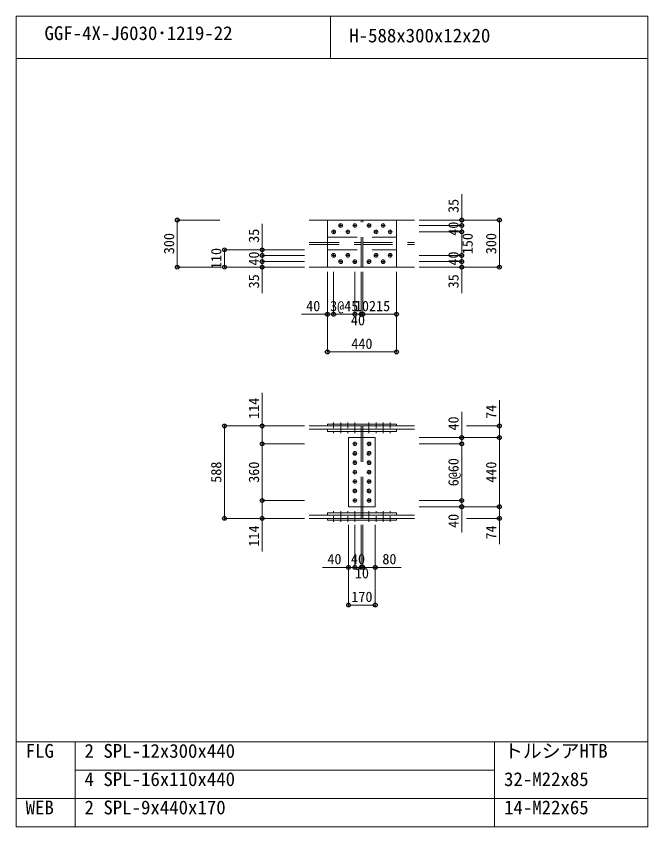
# Model space of a CAD drawing. Units: millimetres, scale not verified. Extents: x -8310 to 8310, y -4800 to 5700.
# Drawn here: x 4290 to 8310, y -4800 to 360 of the extents above; entities that cross this region are included whole.
import ezdxf
from ezdxf.enums import TextEntityAlignment as Align

# ---------------------------------------------------------------- set-up
doc = ezdxf.new("R2010")
doc.units = ezdxf.units.MM
doc.header["$LTSCALE"] = 30
doc.header["$PDMODE"] = 32
doc.header["$PDSIZE"] = 24
doc.linetypes.add('DASHED1', pattern=[1.8, 1.2, -0.6])
doc.linetypes.add('USER2', pattern=[9.525, 6.35, -3.175])
doc.layers.add('0-0', color=7, linetype='Continuous')
doc.layers.add('0-2', color=7, linetype='Continuous')
for name, color, linetype, lineweight in [('0-1', 7, 'Continuous', 18), ('0-5', 7, 'Continuous', 18), ('0-6', 7, 'USER2', 18), ('0-8', 7, 'Continuous', 18), ('0-9', 7, 'Continuous', 18), ('0-A', 7, 'Continuous', 18), ('0-B', 7, 'Continuous', 18)]:
    doc.layers.add(name, color=color, linetype=linetype, lineweight=lineweight)
doc.styles.add('ＭＳ ゴシック', font='')
doc.styles.get('ＭＳ ゴシック').set_extended_font_data('MS Gothic')

msp = doc.modelspace()

# ---------------------------------------------------------------- linework, layer by layer
at = {"layer": '0-0'}
for p in [(5315.5, -937.5), (7125.5, -937.5), (7365.5, -937.5), (7125.5, -972.5), (7125.5, -1012.5), (5615.5, -1127.5), (5855.5, -1127.5), (5855.5, -1162.5), (7125.5, -1162.5), (5315.5, -1237.5), (5615.5, -1237.5), (5855.5, -1202.5), (5855.5, -1237.5), (7125.5, -1202.5), (7125.5, -1237.5), (7365.5, -1237.5), (6270.5, -1537.5), (6310.5, -1537.5), (6445.5, -1537.5), (6485.5, -1537.5), (6495.5, -1537.5), (6710.5, -1537.5), (6270.5, -1777.5), (6710.5, -1777.5), (5615.5, -2248.5), (5855.5, -2248.5), (7365.5, -2248.5), (7125.5, -2322.5), (7365.5, -2322.5), (5855.5, -2362.5), (7125.5, -2362.5), (5855.5, -2722.5), (7125.5, -2722.5), (7125.5, -2762.5), (7365.5, -2762.5), (5615.5, -2836.5), (5855.5, -2836.5), (7365.5, -2836.5), (6405.5, -3148.5), (6445.5, -3148.5), (6485.5, -3148.5), (6495.5, -3148.5), (6575.5, -3148.5), (6405.5, -3388.5), (6575.5, -3388.5)]:
    msp.add_point(p, dxfattribs=at)
at = {"layer": '0-1'}
for p, q in [((4290, -4800), (4290, 360)), ((4290, 360), (8310, 360)), ((6290, 90), (6290, 360)), ((8310, -4800), (8310, 360)), ((4290, 90), (8310, 90)), ((4290, -4260), (8310, -4260)), ((4665, -4800), (4665, -4260)), ((7335, -4800), (7335, -4260)), ((4665, -4440), (7335, -4440)), ((4290, -4620), (8310, -4620)), ((4290, -4800), (8310, -4800))]:
    msp.add_line(p, q, dxfattribs=at)
at = {"layer": '0-5'}
for p, q in [((6155.5, -937.5), (6485.5, -937.5)), ((6270.5, -937.5), (6710.5, -937.5)), ((6270.5, -1237.5), (6270.5, -937.5)), ((6495.5, -937.5), (6825.5, -937.5)), ((6155.5, -1237.5), (6485.5, -1237.5)), ((6495.5, -1237.5), (6825.5, -1237.5)), ((6155.5, -2248.5), (6485.5, -2248.5)), ((6270.5, -2236.5), (6710.5, -2236.5)), ((6270.5, -2248.5), (6270.5, -2236.5)), ((6270.5, -2268.5), (6710.5, -2268.5)), ((6270.5, -2284.5), (6270.5, -2268.5)), ((6495.5, -2248.5), (6825.5, -2248.5)), ((6495.5, -2268.5), (6495.5, -2248.5)), ((6495.5, -2268.5), (6825.5, -2268.5)), ((6485.5, -2322.5), (6485.5, -2284.5)), ((6495.5, -2322.5), (6495.5, -2284.5)), ((6405.5, -2322.5), (6575.5, -2322.5)), ((6405.5, -2762.5), (6405.5, -2322.5)), ((6485.5, -2800.5), (6485.5, -2762.5)), ((6495.5, -2800.5), (6495.5, -2762.5)), ((6155.5, -2816.5), (6485.5, -2816.5)), ((6270.5, -2800.5), (6485.5, -2800.5)), ((6270.5, -2816.5), (6270.5, -2800.5)), ((6270.5, -2816.5), (6485.5, -2816.5)), ((6270.5, -2836.5), (6485.5, -2836.5)), ((6270.5, -2848.5), (6270.5, -2836.5)), ((6485.5, -2800.5), (6710.5, -2800.5)), ((6485.5, -2816.5), (6710.5, -2816.5)), ((6485.5, -2836.5), (6710.5, -2836.5)), ((6495.5, -2836.5), (6825.5, -2836.5)), ((6710.5, -2816.5), (6710.5, -2800.5)), ((6710.5, -2848.5), (6710.5, -2836.5)), ((6270.5, -2848.5), (6485.5, -2848.5)), ((6485.5, -2848.5), (6710.5, -2848.5))]:
    msp.add_line(p, q, dxfattribs=at)
for points in [[(6270.5, -1237.5), (6710.5, -1237.5), (6710.5, -937.5)], [(6155.5, -2268.5), (6485.5, -2268.5), (6485.5, -2248.5)], [(6270.5, -2248.5), (6710.5, -2248.5), (6710.5, -2236.5)], [(6270.5, -2284.5), (6710.5, -2284.5), (6710.5, -2268.5)], [(6405.5, -2762.5), (6575.5, -2762.5), (6575.5, -2322.5)], [(6155.5, -2836.5), (6485.5, -2836.5), (6485.5, -2816.5)], [(6495.5, -2836.5), (6495.5, -2816.5), (6825.5, -2816.5)]]:
    msp.add_lwpolyline(points, dxfattribs=at)
at = {"layer": '0-6'}
for p, q in [((6270.5, -937.5), (6710.5, -937.5)), ((6485.5, -1237.5), (6485.5, -937.5)), ((6495.5, -1237.5), (6495.5, -937.5)), ((6155.5, -1081.5), (6485.5, -1081.5)), ((6270.5, -1047.5), (6710.5, -1047.5)), ((6495.5, -1081.5), (6825.5, -1081.5)), ((6155.5, -1093.5), (6485.5, -1093.5)), ((6270.5, -1127.5), (6710.5, -1127.5)), ((6495.5, -1093.5), (6825.5, -1093.5)), ((6270.5, -1237.5), (6710.5, -1237.5)), ((6485.5, -2284.5), (6485.5, -2268.5)), ((6495.5, -2284.5), (6495.5, -2268.5)), ((6485.5, -2762.5), (6485.5, -2322.5)), ((6495.5, -2762.5), (6495.5, -2322.5)), ((6485.5, -2816.5), (6485.5, -2800.5)), ((6495.5, -2816.5), (6495.5, -2800.5))]:
    msp.add_line(p, q, dxfattribs=at)
at = {"layer": '0-8'}
for p, q in [((6344.5, -972.5), (6366.5, -972.5)), ((6355.5, -983.5), (6355.5, -961.5)), ((6434.5, -972.5), (6456.5, -972.5)), ((6445.5, -983.5), (6445.5, -961.5)), ((6524.5, -972.5), (6546.5, -972.5)), ((6535.5, -983.5), (6535.5, -961.5)), ((6614.5, -972.5), (6636.5, -972.5)), ((6625.5, -983.5), (6625.5, -961.5)), ((6299.5, -1012.5), (6321.5, -1012.5)), ((6310.5, -1023.5), (6310.5, -1001.5)), ((6389.5, -1012.5), (6411.5, -1012.5)), ((6400.5, -1023.5), (6400.5, -1001.5)), ((6569.5, -1012.5), (6591.5, -1012.5)), ((6580.5, -1023.5), (6580.5, -1001.5)), ((6659.5, -1012.5), (6681.5, -1012.5)), ((6670.5, -1023.5), (6670.5, -1001.5)), ((6299.5, -1162.5), (6321.5, -1162.5)), ((6310.5, -1173.5), (6310.5, -1151.5)), ((6389.5, -1162.5), (6411.5, -1162.5)), ((6400.5, -1173.5), (6400.5, -1151.5)), ((6569.5, -1162.5), (6591.5, -1162.5)), ((6580.5, -1173.5), (6580.5, -1151.5)), ((6659.5, -1162.5), (6681.5, -1162.5)), ((6670.5, -1173.5), (6670.5, -1151.5)), ((6344.5, -1202.5), (6366.5, -1202.5)), ((6355.5, -1213.5), (6355.5, -1191.5)), ((6434.5, -1202.5), (6456.5, -1202.5)), ((6445.5, -1213.5), (6445.5, -1191.5)), ((6524.5, -1202.5), (6546.5, -1202.5)), ((6535.5, -1213.5), (6535.5, -1191.5)), ((6614.5, -1202.5), (6636.5, -1202.5)), ((6625.5, -1213.5), (6625.5, -1191.5)), ((6434.5, -2362.5), (6456.5, -2362.5)), ((6445.5, -2373.5), (6445.5, -2351.5)), ((6524.5, -2362.5), (6546.5, -2362.5)), ((6535.5, -2373.5), (6535.5, -2351.5)), ((6434.5, -2422.5), (6456.5, -2422.5)), ((6445.5, -2433.5), (6445.5, -2411.5)), ((6524.5, -2422.5), (6546.5, -2422.5)), ((6535.5, -2433.5), (6535.5, -2411.5)), ((6445.5, -2493.5), (6445.5, -2471.5)), ((6535.5, -2493.5), (6535.5, -2471.5)), ((6434.5, -2482.5), (6456.5, -2482.5)), ((6524.5, -2482.5), (6546.5, -2482.5)), ((6434.5, -2542.5), (6456.5, -2542.5)), ((6445.5, -2553.5), (6445.5, -2531.5)), ((6524.5, -2542.5), (6546.5, -2542.5)), ((6535.5, -2553.5), (6535.5, -2531.5)), ((6434.5, -2602.5), (6456.5, -2602.5)), ((6445.5, -2613.5), (6445.5, -2591.5)), ((6524.5, -2602.5), (6546.5, -2602.5)), ((6535.5, -2613.5), (6535.5, -2591.5)), ((6434.5, -2662.5), (6456.5, -2662.5)), ((6445.5, -2673.5), (6445.5, -2651.5)), ((6524.5, -2662.5), (6546.5, -2662.5)), ((6535.5, -2673.5), (6535.5, -2651.5)), ((6434.5, -2722.5), (6456.5, -2722.5)), ((6445.5, -2733.5), (6445.5, -2711.5)), ((6524.5, -2722.5), (6546.5, -2722.5)), ((6535.5, -2733.5), (6535.5, -2711.5))]:
    msp.add_line(p, q, dxfattribs=at)
at = {"layer": '0-9', "linetype": 'DASHED1'}
for p, q in [((6310.5, -2226.5), (6310.5, -2294.5)), ((6400.5, -2226.5), (6400.5, -2294.5)), ((6580.5, -2226.5), (6580.5, -2294.5)), ((6670.5, -2226.5), (6670.5, -2294.5)), ((6310.5, -2858.5), (6310.5, -2790.5)), ((6400.5, -2858.5), (6400.5, -2790.5)), ((6580.5, -2858.5), (6580.5, -2790.5)), ((6670.5, -2858.5), (6670.5, -2790.5))]:
    msp.add_line(p, q, dxfattribs=at)
at = {"layer": '0-9'}
for p, q in [((6355.5, -2226.5), (6355.5, -2294.5)), ((6445.5, -2226.5), (6445.5, -2294.5)), ((6535.5, -2226.5), (6535.5, -2294.5)), ((6625.5, -2226.5), (6625.5, -2294.5)), ((6355.5, -2858.5), (6355.5, -2790.5)), ((6445.5, -2858.5), (6445.5, -2790.5)), ((6535.5, -2858.5), (6535.5, -2790.5)), ((6625.5, -2858.5), (6625.5, -2790.5))]:
    msp.add_line(p, q, dxfattribs=at)
at = {"layer": '0-A'}
for p, q in [((5585.5, -937.5), (5315.5, -937.5)), ((6855.5, -937.5), (7125.5, -937.5)), ((6855.5, -937.5), (7365.5, -937.5)), ((6855.5, -972.5), (7125.5, -972.5)), ((6855.5, -1012.5), (7125.5, -1012.5)), ((6125.5, -1127.5), (5615.5, -1127.5)), ((6125.5, -1127.5), (5855.5, -1127.5)), ((6125.5, -1162.5), (5855.5, -1162.5)), ((6855.5, -1162.5), (7125.5, -1162.5)), ((6125.5, -1202.5), (5855.5, -1202.5)), ((5855.5, -1402.5), (5855.5, -1202.5)), ((6125.5, -1237.5), (5855.5, -1237.5)), ((6855.5, -1202.5), (7125.5, -1202.5)), ((6855.5, -1237.5), (7125.5, -1237.5)), ((7125.5, -1402.5), (7125.5, -1202.5)), ((6270.5, -1267.5), (6270.5, -1537.5)), ((6270.5, -1267.5), (6270.5, -1777.5)), ((6310.5, -1267.5), (6310.5, -1537.5)), ((6310.5, -1267.5), (6310.5, -1537.5)), ((6445.5, -1267.5), (6445.5, -1537.5)), ((6445.5, -1267.5), (6445.5, -1537.5)), ((6485.5, -1267.5), (6485.5, -1537.5)), ((6485.5, -1267.5), (6485.5, -1537.5)), ((6495.5, -1267.5), (6495.5, -1537.5)), ((6495.5, -1267.5), (6495.5, -1537.5)), ((6710.5, -1267.5), (6710.5, -1537.5)), ((6710.5, -1267.5), (6710.5, -1777.5)), ((6105.5, -1537.5), (6310.5, -1537.5)), ((6310.5, -1537.5), (6445.5, -1537.5)), ((6445.5, -1537.5), (6485.5, -1537.5)), ((6485.5, -1537.5), (6495.5, -1537.5)), ((6495.5, -1537.5), (6710.5, -1537.5)), ((6270.5, -1777.5), (6710.5, -1777.5)), ((6125.5, -2248.5), (5615.5, -2248.5)), ((6125.5, -2248.5), (5855.5, -2248.5)), ((7157.14, -2248.5), (7365.5, -2248.5)), ((6125.5, -2362.5), (5855.5, -2362.5)), ((6855.5, -2322.5), (7125.5, -2322.5)), ((6855.5, -2322.5), (7365.5, -2322.5)), ((6855.5, -2362.5), (7125.5, -2362.5)), ((6125.5, -2722.5), (5855.5, -2722.5)), ((5855.5, -3046.5), (5855.5, -2722.5)), ((6855.5, -2722.5), (7125.5, -2722.5)), ((7125.5, -2927.5), (7125.5, -2722.5)), ((6855.5, -2762.5), (7125.5, -2762.5)), ((6855.5, -2762.5), (7365.5, -2762.5)), ((7365.5, -3001.5), (7365.5, -2762.5)), ((6125.5, -2836.5), (5855.5, -2836.5)), ((7157.14, -2836.5), (7365.5, -2836.5)), ((6405.5, -2878.5), (6405.5, -3148.5)), ((6405.5, -2878.5), (6405.5, -3388.5)), ((6445.5, -2878.5), (6445.5, -3148.5)), ((6445.5, -2878.5), (6445.5, -3148.5)), ((6485.5, -2878.5), (6485.5, -3148.5)), ((6485.5, -2878.5), (6485.5, -3148.5)), ((6495.5, -2878.5), (6495.5, -3148.5)), ((6495.5, -2878.5), (6495.5, -3148.5)), ((6575.5, -2878.5), (6575.5, -3148.5)), ((6575.5, -2878.5), (6575.5, -3388.5)), ((6240.5, -3148.5), (6445.5, -3148.5)), ((6445.5, -3148.5), (6485.5, -3148.5)), ((6485.5, -3148.5), (6495.5, -3148.5)), ((6495.5, -3148.5), (6740.5, -3148.5)), ((6405.5, -3388.5), (6575.5, -3388.5))]:
    msp.add_line(p, q, dxfattribs=at)
for points in [[(6855.5, -972.5), (7125.5, -972.5), (7125.5, -772.5)], [(5585.5, -1237.5), (5315.5, -1237.5), (5315.5, -937.5)], [(6125.5, -1162.5), (5855.5, -1162.5), (5855.5, -962.5)], [(6855.5, -1237.5), (7365.5, -1237.5), (7365.5, -937.5)], [(6855.5, -1012.5), (7125.5, -1012.5), (7125.5, -972.5)], [(6855.5, -1162.5), (7125.5, -1162.5), (7125.5, -1012.5)], [(6125.5, -1237.5), (5615.5, -1237.5), (5615.5, -1127.5)], [(6125.5, -1202.5), (5855.5, -1202.5), (5855.5, -1162.5)], [(6855.5, -1202.5), (7125.5, -1202.5), (7125.5, -1162.5)], [(6125.5, -2362.5), (5855.5, -2362.5), (5855.5, -2038.5)], [(6855.5, -2322.5), (7365.5, -2322.5), (7365.5, -2083.5)], [(6855.5, -2362.5), (7125.5, -2362.5), (7125.5, -2157.5)], [(6125.5, -2836.5), (5615.5, -2836.5), (5615.5, -2248.5)], [(6125.5, -2722.5), (5855.5, -2722.5), (5855.5, -2362.5)], [(6855.5, -2762.5), (7365.5, -2762.5), (7365.5, -2322.5)], [(6855.5, -2722.5), (7125.5, -2722.5), (7125.5, -2362.5)]]:
    msp.add_lwpolyline(points, dxfattribs=at)
at = {"layer": '0-B'}
for centre in [(6355.5, -972.5), (6445.5, -972.5), (6535.5, -972.5), (6625.5, -972.5), (6310.5, -1012.5), (6400.5, -1012.5), (6580.5, -1012.5), (6670.5, -1012.5), (6310.5, -1162.5), (6400.5, -1162.5), (6580.5, -1162.5), (6670.5, -1162.5), (6355.5, -1202.5), (6445.5, -1202.5), (6535.5, -1202.5), (6625.5, -1202.5), (6445.5, -2362.5), (6535.5, -2362.5), (6445.5, -2422.5), (6535.5, -2422.5), (6445.5, -2482.5), (6535.5, -2482.5), (6445.5, -2542.5), (6535.5, -2542.5), (6445.5, -2602.5), (6535.5, -2602.5), (6445.5, -2662.5), (6535.5, -2662.5), (6445.5, -2722.5), (6535.5, -2722.5)]:
    msp.add_circle(centre, 12, dxfattribs=at)

# ---------------------------------------------------------------- texts
at = {"layer": '0-2', "style": 'ＭＳ ゴシック'}
for s, p in [('GGF-4X-J6030･1219-22', (4470, 181.8)), ('H-588x300x12x20', (6410, 166.8)), ('FLG', (4350, -4387.2)), ('2', (4725, -4387.2)), ('SPL-12x300x440', (4845, -4387.2)), ('トルシアHTB', (7395, -4387.2)), ('4', (4725, -4567.2)), ('SPL-16x110x440', (4845, -4567.2)), ('32-M22x85', (7395, -4567.2)), ('WEB', (4350, -4747.2)), ('2', (4725, -4747.2)), ('SPL-9x440x170', (4845, -4747.2)), ('14-M22x65', (7395, -4747.2))]:
    msp.add_text(s, height=87.98, dxfattribs=at).set_placement(p, align=Align.BOTTOM_LEFT)
at = {"layer": '0-A', "style": 'ＭＳ ゴシック'}
for s, p in [('35', (7125.5, -892.5)), ('40', (7125.5, -1037.5)), ('300', (5315.5, -1155)), ('35', (5855.5, -1082.5)), ('150', (7215.5, -1155)), ('300', (7365.5, -1155)), ('110', (5615.5, -1250)), ('40', (5855.5, -1227.5)), ('40', (7125.5, -1227.5)), ('35', (5855.5, -1372.5)), ('35', (7125.5, -1372.5)), ('114', (5855.5, -2203.5)), ('74', (7365.5, -2203.5)), ('40', (7125.5, -2277.5)), ('6@60', (7125.5, -2632.5)), ('588', (5615.5, -2610)), ('360', (5855.5, -2610)), ('440', (7365.5, -2610)), ('40', (7125.5, -2897.5)), ('114', (5855.5, -3016.5)), ('74', (7365.5, -2971.5))]:
    msp.add_text(s, height=65.98, rotation=90, dxfattribs=at).set_placement(p, align=Align.BOTTOM_LEFT)
for s, p in [('40', (6135.5, -1537.5)), ('3@45', (6288, -1537.5)), ('10', (6445.5, -1537.5)), ('215', (6535.5, -1537.5)), ('40', (6420.5, -1627.5)), ('440', (6423, -1777.5)), ('40', (6270.5, -3148.5)), ('40', (6420.5, -3148.5)), ('80', (6620.5, -3148.5)), ('10', (6445.5, -3238.5)), ('170', (6423, -3388.5))]:
    msp.add_text(s, height=65.98, dxfattribs=at).set_placement(p, align=Align.BOTTOM_LEFT)

doc.saveas('drawing.dxf')
